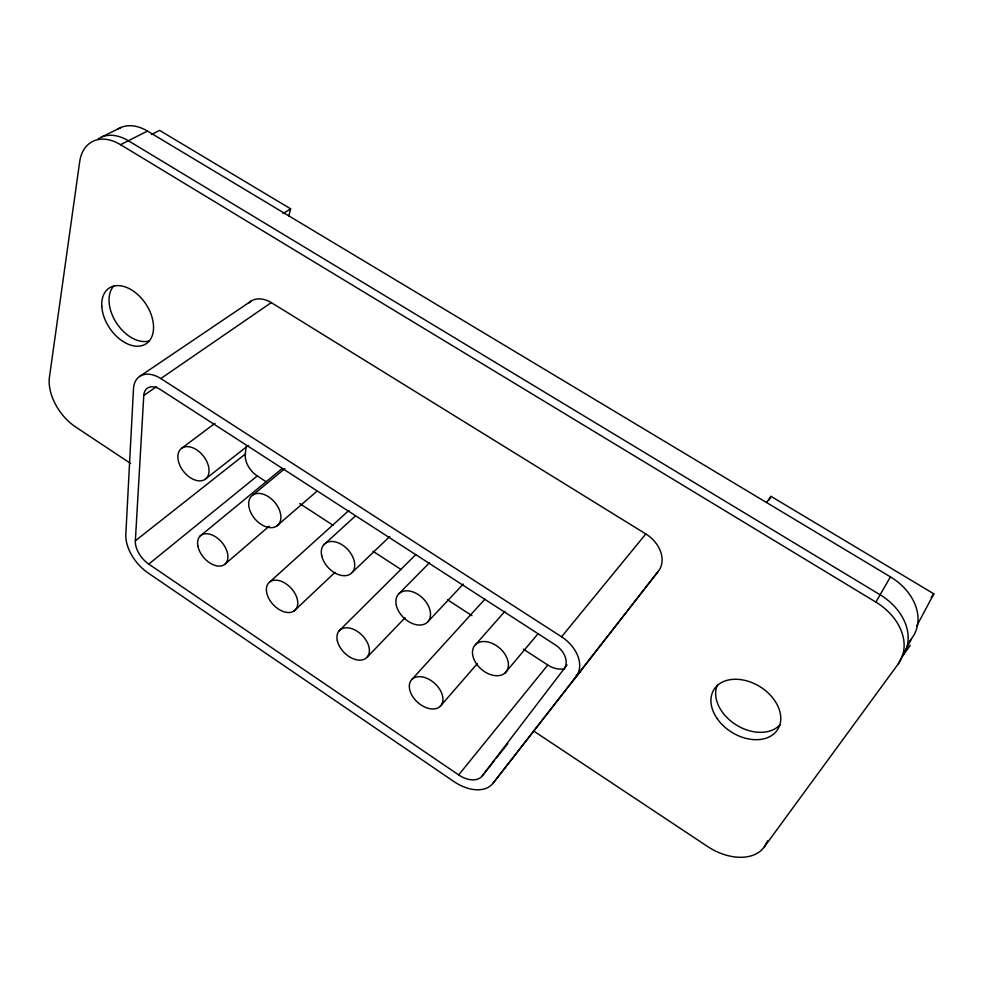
<?xml version="1.0" encoding="UTF-8"?>
<svg xmlns="http://www.w3.org/2000/svg" width="983" height="983" viewBox="0 0 983 983"><rect width="100%" height="100%" fill="white"/><g stroke="black" fill="none" stroke-linecap="round" stroke-linejoin="round"><path stroke-width="1.47" d="M494.56 760.363L482.235 775.894A22.29 14.229 40.3 0 1 458.656 774.911L148.789 564.107A20.987 12.767 50.1 0 1 135.347 540.81L143.776 395.473L156.371 386.761M266.258 481.793L257.251 475.932A19.353 12.976 50.7 0 1 245.32 454.048L246.168 446.466M288.744 216.248L290.612 208.814L159.602 130.395L151.431 134.56M916.586 626.22L933.85 593.83L771.016 496.366L766.58 502.448M533.572 730.971L707.563 846.486A46.68 31.075 32.4 0 0 764.11 847.174L898.204 663.98L901.558 657.652M98.042 139.008A46.471 31.026 60.5 0 1 128.355 140.741L880.117 594.789A52.947 40.057 27.3 0 1 902.234 656.386L912.113 637.807A52.173 39.885 26.7 0 0 890.463 576.886L147.487 131.071A45.857 31.014 60.8 0 0 117.321 129.473M764.11 847.174L767.662 840.797M898.204 663.98A53.266 40.119 27.5 0 0 875.878 602.112L890.463 576.886M768.718 500.335L771.016 496.366M931.196 597.504L933.85 593.83M909.41 641.518L911.204 639.048M902.234 656.386L910.27 645.401M482.235 775.894L567.007 664.975M271.296 302.604L160.819 378.541A29.502 19.046 53.7 0 0 133.491 388.789L125.824 534.359A35.007 21.319 50.1 0 0 148.015 572.917L453.999 781.62A37.17 23.752 40.4 0 0 493.061 783.23L658.364 571.172A28.704 21.7 37.9 0 0 645.806 533.941L271.296 302.604A27.205 19.132 54.9 0 0 248.883 302.899M493.061 783.23L658.364 571.172M577.021 675.776L579.626 672.446M496.452 757.967L507.83 743.64M458.656 774.911L547.814 665.036A20.471 14.34 39.3 0 0 564.537 668.612M576.149 676.341A31.296 21.847 39.3 0 0 561.576 636.8L645.806 533.941M505.201 672.839A20.508 13.983 41.1 0 0 491.991 643.275A20.508 13.983 41.1 0 0 474.175 659.802A20.508 13.983 41.1 0 0 505.201 672.839L537.775 634.072M440.175 706.396A19.549 12.767 42.2 0 0 427.126 678.405A19.549 12.767 42.2 0 0 411.091 693.666A19.549 12.767 42.2 0 0 440.175 706.396L477.32 663.636M475.526 644.615L504.918 611.352M411.926 679.4L484.914 599.163M427.716 621.92L463.288 584.074M367.003 657.332L405.045 617.791M398.533 594.137L429.62 562.632M339.196 630.742L415.895 554.51M352.283 572.364L389.76 536.509M294.077 610.984A18.984 12.165 47.1 0 0 284.812 583.03A18.984 12.165 47.1 0 0 267.315 595.01A18.984 12.165 47.1 0 0 294.077 610.984L335.019 572.364M323.579 545.012L355.146 516.222M269.895 581.825L348.953 510.435M276.309 526.347A19.635 12.939 49.4 0 0 268.777 496.931A19.635 12.939 49.4 0 0 249.264 508.358A19.635 12.939 49.4 0 0 276.309 526.347L316.735 491.414M225.39 563.8L269.231 526.138M253.061 494.854L284.91 468.596M199.979 536.177L282.305 468.424M148.789 564.107L257.251 475.932M135.347 540.81L245.32 454.048M204.968 479.421A19.463 12.558 51.6 0 0 196.821 449.919A19.463 12.558 51.6 0 0 178.599 461.887A19.463 12.558 51.6 0 0 204.968 479.421L248.318 445.422M181.781 448.187L214.958 423.354M139.795 376.329L250.972 301.203M283.006 213.557L290.612 208.814M130.579 463.435L75.568 426.917A40.831 25.202 54.4 0 1 49.445 377.128L79.672 161.826A46.717 31.038 60.4 0 1 120.565 144.685L147.487 131.071M101.618 137.042L120.909 127.507M120.565 144.685L875.878 602.112M160.819 378.541L561.576 636.8M299.68 503.542L333.114 525.303M372.962 551.242L401.248 569.649M447.535 599.777L471.963 615.677M523.386 649.136L547.814 665.036M780.01 724.815A37.403 26.787 31.8 0 1 735.8 724.668A37.403 26.787 31.8 0 1 717.344 684.991M149.281 340.917A33.262 21.749 56.4 0 1 116.313 322.743A33.262 21.749 56.4 0 1 113.905 285.832M575.288 678A34.319 23.924 39.4 0 1 573.335 680.101M143.776 395.473A17.694 11.415 53.6 0 1 160.315 389.501L555.248 644.836A18.91 13.184 39.4 0 1 564.168 668.551M580.498 671.34A34.135 23.924 39.3 0 1 576.235 675.21M717.025 718.401A37.612 26.811 31.9 0 0 777.344 730.025A37.612 26.811 31.9 0 0 743.185 680.015A37.612 26.811 31.9 0 0 717.025 718.401M101.802 306.463A33.422 21.749 56.3 0 0 142.179 345.574A33.422 21.749 56.3 0 0 138.947 295.674A33.422 21.749 56.3 0 0 101.802 306.463M321.785 556.059A19.869 13.307 46.9 0 0 349.555 574.527A19.869 13.307 46.9 0 0 342.674 545.196A19.869 13.307 46.9 0 0 321.785 556.059M396.26 605.036A20.151 13.664 44.1 0 0 424.779 623.996A20.151 13.664 44.1 0 0 418.574 594.789A20.151 13.664 44.1 0 0 396.26 605.036M337.378 640.953A19.242 12.472 44.8 0 0 364.324 659.237A19.242 12.472 44.8 0 0 357.812 631.688A19.242 12.472 44.8 0 0 337.378 640.953M197.866 546.007A18.788 11.833 49.3 0 0 222.785 565.483A18.788 11.833 49.3 0 0 217.612 538.266A18.788 11.833 49.3 0 0 197.866 546.007"/></g></svg>
